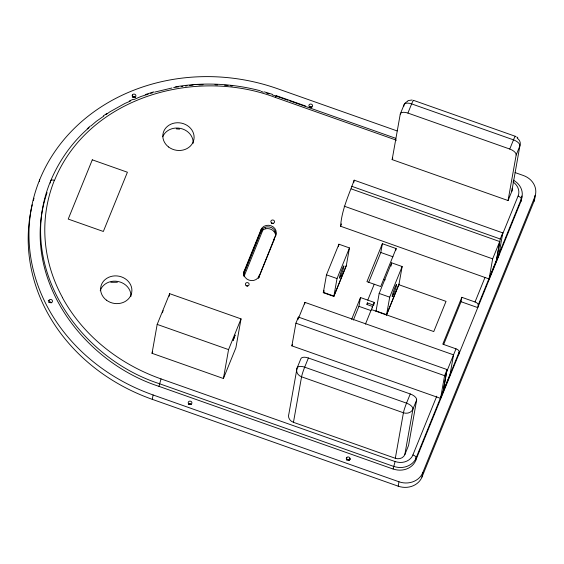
<?xml version="1.0" encoding="UTF-8"?>
<svg xmlns="http://www.w3.org/2000/svg" width="564" height="564" viewBox="0 0 564 564"><rect width="100%" height="100%" fill="white"/><g stroke="black" fill="none" stroke-linecap="round" stroke-linejoin="round"><path stroke-width="0.85" d="M39.367 181.453L39.663 179.81A186.98 164.476 10.1 0 1 277.509 88.696L397.134 130.933M50.288 183.032L50.464 182.045M50.492 181.876L50.668 180.889C59.234 160.543 72.284 141.98 89.077 127.612M152.033 353.304L157.18 324.406L169.665 293.682L241.039 318.886L235.893 347.784L223.414 378.507L152.033 353.304L152.689 351.689M169.207 296.234L169.665 293.682M515.094 172.584L523.399 175.517A18.697 16.448 10.1 0 1 534.742 197.033L533.96 201.426L421.978 477.066A18.697 16.448 10.1 0 1 398.191 486.175L152.301 399.347L153.084 394.962A186.98 164.476 10.1 0 1 39.663 179.81M161.015 378.902L395.103 461.564L393.073 469.022L158.985 386.361L161.015 378.902A176.201 154.994 10.1 0 1 104.77 347.727C87.639 333.98 73.017 317.01 62.491 297.7M223.414 378.507L228.561 349.609L241.039 318.886M243.38 275.028A7.854 6.909 10.1 0 1 243.606 274.372L244.191 271.065L261.04 229.597A7.854 6.909 10.1 0 1 271.03 225.769A7.854 6.909 10.1 0 1 275.796 234.807L275.57 236.069M261.04 229.597L260.455 232.904A7.854 6.909 10.1 0 1 269.232 228.744A7.854 6.909 10.1 0 1 275.655 235.956M258.77 277.248L275.796 234.807M258.862 277.171L259.116 275.747A7.854 6.909 10.1 0 1 258.404 278.397M291.877 345.866L295.917 323.186L298.398 317.081L447.083 369.575L443.036 392.262L440.562 398.367L291.877 345.866L292.497 344.343M297.933 319.682L298.398 317.081M304.659 304.059L304.962 302.389L453.548 354.855L449.973 374.933L443.036 392.262M293.456 422.323L301.564 376.808A7.48 0.656 -70.6 0 1 304.673 367.178L308.402 357.999L410.261 393.961A7.48 3.497 22.1 0 1 416.662 399.946L408.555 445.461L404.825 454.64A7.48 6.578 10.1 0 1 395.315 458.285L293.456 422.323A7.48 6.578 10.1 0 1 288.916 413.715L297.024 368.2L300.753 359.021A7.48 3.497 22.1 0 1 308.402 357.999M323.299 292.702L326.478 274.837L338.922 244.212L349.461 247.934L346.282 265.792L333.839 296.417L323.299 292.702L323.955 291.087M496.151 261.625L489.08 278.933L340.586 226.242C341.728 209.907 348.693 195.25 354.178 180.177L502.771 232.904L498.731 255.584L496.235 261.689L499.718 241.568L351.224 188.877M338.478 246.715L338.922 244.212M353.734 182.694L354.178 180.177M333.839 296.417L337.018 278.56L349.461 247.934M353.353 320.063L358.93 306.33L360.495 297.545L374.263 302.41L373.897 304.504M517.202 138.159A7.48 6.578 10.1 0 1 519.895 145.843L511.788 191.358L508.058 200.544L392.149 159.612L400.257 114.097L403.993 104.918A7.48 6.578 10.1 0 1 407.807 101.308M372.325 307.951L372.585 306.485L366.988 304.511L367.277 302.903L373.77 305.202M403.683 106.631L403.993 104.918A7.48 3.497 22.1 0 1 411.642 103.896L513.494 139.858A7.48 3.497 22.1 0 1 519.895 145.843L516.166 155.029L508.058 200.544M368.666 282.374L380.806 252.489L382.371 243.704L396.139 248.562L395.857 250.162M375.991 311.307L379.17 293.442L391.613 262.817L402.153 266.539L398.967 284.397L386.523 315.029L371.373 309.53M391.021 266.152L391.613 262.817M386.523 315.029L389.71 297.165L402.153 266.539M395.315 458.285L403.422 412.77A7.48 0.656 -70.6 0 1 406.531 403.147L410.261 393.961M398.191 486.175L398.974 481.783A18.697 16.448 10.1 0 0 422.76 472.674L534.742 197.033M404.825 454.64L412.933 409.126L416.662 399.946M461.831 297.313L461.049 301.712L477.764 307.613L478.237 304.969A3.736 1.748 22.1 0 0 475.036 301.98L461.831 297.313L442.789 344.174L456.001 348.834A3.736 1.748 22.1 0 1 459.202 351.83L416.105 457.897L415.633 460.548L520.791 201.722L521.263 199.078A3.736 1.748 22.1 0 0 518.062 196.082L501.861 235.956M421.978 477.066L422.76 472.674M440.562 398.367L444.601 375.68L447.083 369.575M442.944 392.227L446.519 372.148L456.001 348.834M458.729 354.474L459.202 351.83M489.08 278.933L492.661 258.848L499.718 241.568M496.235 261.689L500.275 239.002L502.771 232.904M47.059 192.578C18.845 275.07 81.082 361.157 158.985 386.361M162.46 312.787L162.742 311.998M243.606 274.372L262.105 228.843M243.951 276.6L263.106 229.442M258.805 277.495L262.634 268.076M262.782 267.703L274.527 238.805M298.575 318.11L304.962 302.389M324.018 290.735L323.362 292.349L333.895 296.072L346.338 265.44M400.257 114.097A7.48 3.497 22.1 0 1 407.906 113.075L411.642 103.896A7.48 0.656 -70.6 0 1 413.574 100.737M392.149 159.612L392.777 158.082M351.633 319.351L360.495 297.545M382.371 243.704L366.945 281.662L380.721 286.526L396.139 248.562M367.77 300.111L374.228 284.235M366.988 304.511L367.636 302.924M365.437 324.138L374.263 302.41M399.03 284.044L386.587 314.677L376.054 310.954M516.166 155.029A7.48 3.497 22.1 0 0 509.764 149.044L513.494 139.858A7.48 0.656 -70.6 0 1 515.433 136.7M443.649 344.533L461.049 301.712M436.776 396.161L412.904 454.908A3.736 1.748 22.1 0 1 416.105 457.897M475.036 301.98L484.991 277.481M478.237 304.969L521.263 199.078M340.586 226.242L341.551 223.887M393.545 466.372L159.457 383.717C77.931 357.435 15.383 265.44 50.668 180.889A3.736 1.748 22.1 0 1 54.496 180.374C88.477 97.015 195.363 67.095 275.366 97.445L276.297 95.676L305.526 106.011M163.095 311.109L163.257 310.729M87.23 128.796L90.318 126.04M91.015 125.927L96.183 121.436L103.727 116.149M105.778 114.711L109.895 111.827L124.891 103.459L130.51 101.026M103.48 115.796L106.956 113.434M129.241 101.055L133.167 99.306M133.724 99.631L140.951 96.5L148.191 94.181M407.878 100.618L412.136 100.004M145.279 94.59L153.619 91.904M150.602 93.405L153.013 92.63M154.628 92.115L171.957 87.991M173.613 87.631L175.277 87.265M175.129 86.905C203.371 82.062 232.636 83.486 260.335 90.776M176.116 87.159L178.647 86.849M181.178 86.539L182.863 86.327M185.387 86.017L187.072 85.813M189.603 85.495L192.973 85.079M110.812 282.303L117.39 282.261M197.393 84.381L192.832 84.692M198.866 84.889L203.075 84.748M214.99 84.734L217.598 84.875M224.557 85.249L228.032 85.439M176.299 128.86L179.599 129.128M230.563 85.791L232.248 86.024M264.354 91.883L272.327 94.329M261.033 91.41L263.444 92.158M266.659 93.152L269.063 93.899M272.278 94.893L276.297 96.134L276.297 95.676M515.369 136.312L413.511 100.35M407.906 113.075L509.764 149.044M277.128 96.43L287.915 100.237M289.579 100.822L395.829 138.342M275.366 97.445L396.471 140.21M380.806 252.489L392.953 256.782M383.64 279.335L385.198 279.885M398.847 284.707L446.032 301.366L433.765 331.561L386.58 314.902M326.478 274.837L337.018 278.56M379.17 293.442L389.71 297.165M358.93 306.33L370.999 310.595M295.917 323.186L444.601 375.68M157.18 324.406L228.561 349.609M153.084 394.962L398.974 481.783M351.689 186.275L500.275 239.002M344.167 206.156L492.661 258.848M516.645 136.904L517.794 137.736M535.017 195.348A18.697 16.448 10.1 0 1 533.96 201.426M152.301 399.347A186.98 164.476 10.1 0 1 32.247 204.781M33.304 200.664A186.98 164.476 10.1 0 1 34.002 198.211M521.792 196.011A17.681 15.552 10.1 0 1 520.868 201.75M415.71 460.576A17.681 15.552 10.1 0 1 393.101 468.952M513.303 180.142A17.681 15.552 10.1 0 1 521.34 199.099M416.183 457.926A17.681 15.552 10.1 0 1 393.573 466.308M412.982 454.936A13.938 12.26 10.1 0 1 395.131 461.493M512.937 181.89A13.938 12.26 10.1 0 1 518.14 196.11M62.569 297.665A170.737 150.186 10.1 0 1 54.391 180.339M275.556 231.303A7.854 6.909 10.1 0 1 274.182 231.712M265.771 228.737A7.854 6.909 10.1 0 1 265.249 227.983M274.407 239.524A7.854 6.909 10.1 0 1 274.055 239.947L274.372 238.198A7.854 6.909 10.1 0 0 271.862 227.807A7.854 6.909 10.1 0 0 260.765 231.155L243.916 272.623A7.854 6.909 10.1 0 0 243.472 275.169M258.947 276.275A7.854 6.909 10.1 0 1 248.957 280.104A7.854 6.909 10.1 0 1 244.191 271.065M512.147 188.27A7.48 6.578 10.1 0 1 511.788 191.358M246.249 285.92A1.868 1.643 10.1 0 1 247.772 286.244M271.495 223.365A1.868 1.643 10.1 0 1 273.202 223.64M48.208 300.845A3.736 3.292 10.1 0 1 49.272 300.499M49.336 302.191A3.736 3.292 10.1 0 1 51.705 302.699M48.751 302.6A1.868 1.643 10.1 0 1 51.634 302.797M188.778 403.866A3.736 3.292 10.1 0 1 190.836 404.219M188.32 404.155A1.868 1.643 10.1 0 1 191.182 404.614M346.782 457.982A3.736 3.292 10.1 0 1 347.156 457.94M349.532 458.44A3.736 3.292 10.1 0 1 350.632 459.343M347.22 459.667A3.736 3.292 10.1 0 1 348.912 460.034M346.395 459.97A1.868 1.643 10.1 0 1 349.349 460.584M132.336 95.217A3.736 3.292 10.1 0 1 132.709 95.133M133.506 96.832A3.736 3.292 10.1 0 1 135.141 97.332M132.314 97.121A1.868 1.643 10.1 0 1 135.071 97.431M309.467 106.786A3.736 3.292 10.1 0 1 311.532 107.139M309.319 106.885A1.868 1.643 10.1 0 1 311.772 107.393M162.763 136.692A15.707 13.818 10.1 0 1 180.593 128.43A15.707 13.818 10.1 0 1 193.149 143.277M100.216 290.756A15.707 13.818 10.1 0 1 117.827 281.45A15.707 13.818 10.1 0 1 130.933 296.41M233.193 340.325L235.061 335.192L233.193 340.325M92.292 159.831L68.223 219.079L103.339 231.473L127.408 172.232L92.292 159.831M406.531 403.147L304.673 367.178A7.48 3.497 22.1 0 0 297.024 368.2A7.48 6.578 10.1 0 0 301.564 376.808L403.422 412.77A7.48 6.578 10.1 0 0 412.933 409.126A7.48 3.497 22.1 0 0 406.531 403.147M246.101 285.476A1.868 1.643 10.1 0 0 249.119 284.566A1.868 1.643 10.1 0 0 246.609 282.67A1.868 1.643 10.1 0 0 246.101 285.476M271.538 222.872A1.868 1.643 10.1 0 0 274.548 221.969A1.868 1.643 10.1 0 0 272.045 220.066A1.868 1.643 10.1 0 0 271.538 222.872M49.449 302.325A1.868 1.643 10.1 0 0 52.466 301.423A1.868 1.643 10.1 0 0 49.956 299.526A1.868 1.643 10.1 0 0 49.449 302.325M188.891 404A1.868 1.643 10.1 0 0 191.908 403.098A1.868 1.643 10.1 0 0 189.398 401.201A1.868 1.643 10.1 0 0 188.891 404M346.966 459.815A1.868 1.643 10.1 0 0 349.976 458.913A1.868 1.643 10.1 0 0 347.473 457.016A1.868 1.643 10.1 0 0 346.966 459.815M132.885 96.966A1.868 1.643 10.1 0 0 135.896 96.063A1.868 1.643 10.1 0 0 133.393 94.16A1.868 1.643 10.1 0 0 132.885 96.966M309.587 106.927A1.868 1.643 10.1 0 0 312.604 106.018A1.868 1.643 10.1 0 0 310.094 104.121A1.868 1.643 10.1 0 0 309.587 106.927M106.392 300.133A15.707 13.818 10.1 0 0 131.708 292.533A15.707 13.818 10.1 0 0 110.643 276.586A15.707 13.818 10.1 0 0 106.392 300.133M168.608 147A15.707 13.818 10.1 0 0 193.917 139.4A15.707 13.818 10.1 0 0 172.859 123.453A15.707 13.818 10.1 0 0 168.608 147M393.721 293.914A6.542 0.571 -70.6 0 0 396.555 284.439A6.542 0.571 -70.6 0 0 392.833 293.463A6.542 0.571 -70.6 0 0 393.721 293.914M341.037 275.31A6.542 0.571 -70.6 0 0 343.864 265.834A6.542 0.571 -70.6 0 0 340.141 274.858A6.542 0.571 -70.6 0 0 341.037 275.31"/></g></svg>
